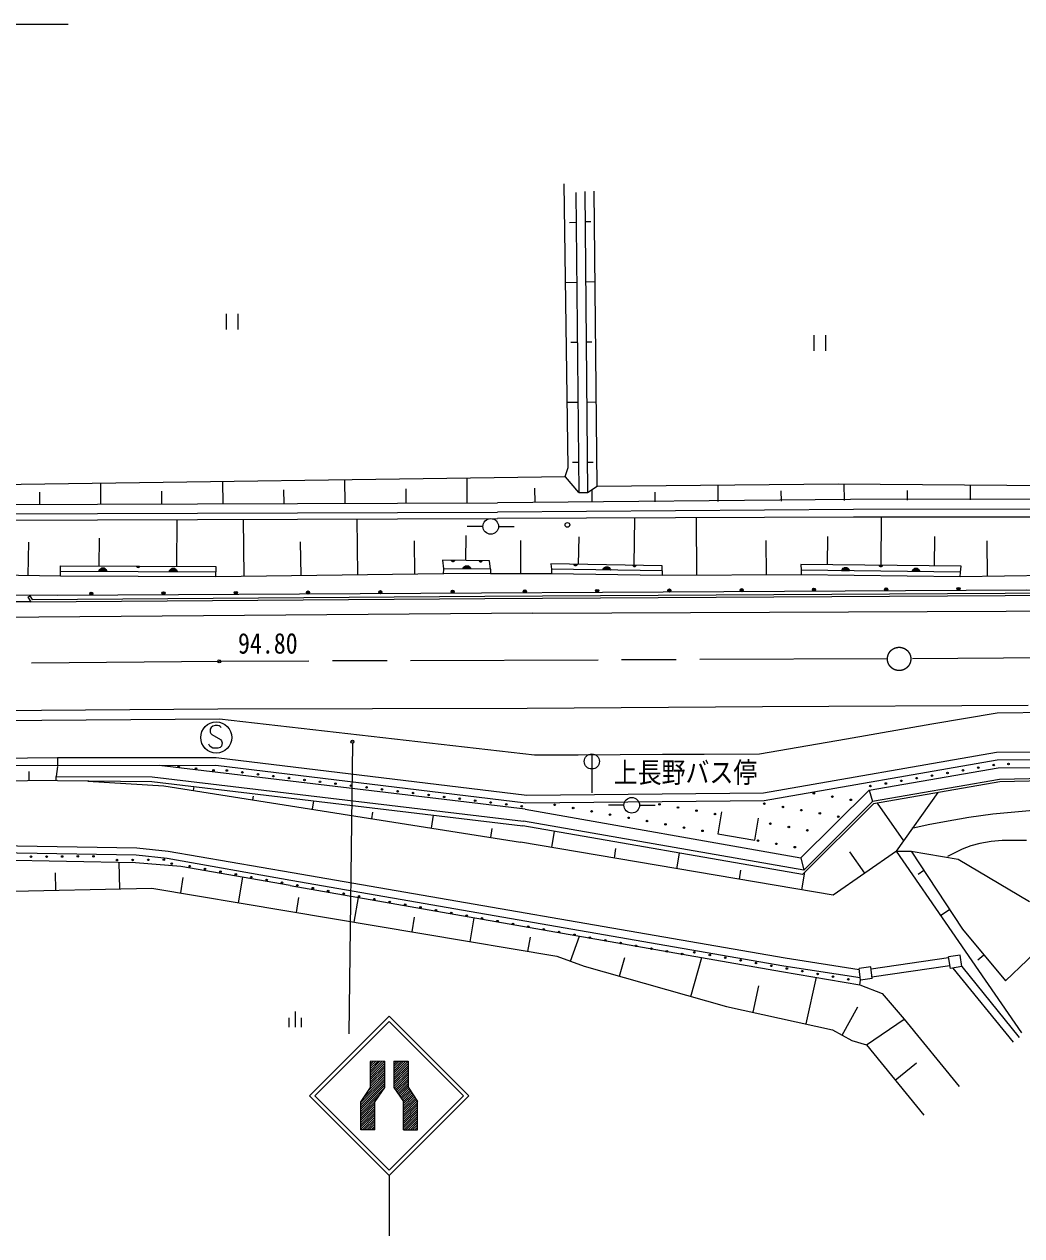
# Model space of a CAD drawing. Units: millimetres, scale not verified. Extents: x 40000 to 680000, y 20000 to 380000.
# Drawn here: x 413093 to 476895, y 238065 to 315539 of the extents above; entities that cross this region are included whole.
import ezdxf
from ezdxf.enums import TextEntityAlignment as Align

# ---------------------------------------------------------------- set-up
doc = ezdxf.new("R2010")
doc.units = ezdxf.units.MM
doc.header["$LTSCALE"] = 1000
doc.linetypes.add('CHAIN', pattern=[18.5, 12, -1.5, 3.5, -1.5])
for name, color, linetype, lineweight in [('M-BGD', 7, 'Continuous', 25), ('M-BMK', 2, 'CHAIN', 13), ('M-STR-HTXT', 7, 'Continuous', 13), ('M-STR-STRC', 7, 'Continuous', 25)]:
    doc.layers.add(name, color=color, linetype=linetype, lineweight=lineweight)
doc.styles.add('ＭＳ ゴシック', font='')
doc.styles.get('ＭＳ ゴシック').set_extended_font_data('MS Gothic')

msp = doc.modelspace()

# ---------------------------------------------------------------- hatches: boundary and pattern name
at = {"layer": 'M-STR-STRC'}
h = msp.add_hatch(dxfattribs=at)
h.set_pattern_fill('USER', color=256, style=0, pattern_type=2)
h.set_pattern_definition([(225.03, (436126, 249220), (70.7476, -70.6738), [])])
h.paths.add_polyline_path([(434620, 244840), (435525, 244840), (435524, 246650), (436127, 247556), (436126, 249220), (435221, 249219), (435222, 247555), (434619, 246650)])
h = msp.add_hatch(dxfattribs=at)
h.set_pattern_fill('USER', color=256, style=0, pattern_type=2)
h.set_pattern_definition([(225.03, (437643, 249220), (70.7476, -70.6738), [])])
h.paths.add_polyline_path([(436738, 249220), (436739, 247556), (437342, 246651), (437343, 244841), (438249, 244842), (438248, 246652), (437644, 247557), (437643, 249220)])

# ---------------------------------------------------------------- linework, layer by layer
at = {"layer": 'M-BGD'}
for p, q in [((447893, 287192), (447637, 305332)), ((448382, 304771), (448567, 285595)), ((448944, 304851), (449130, 285601)), ((449738, 286001), (449556, 304865)), ((448962, 302926), (449330, 302930)), ((448400, 302853), (447964, 302849)), ((449000, 299076), (449612, 299082)), ((448437, 299018), (447726, 299011)), ((426001, 297012), (426002, 296012)), ((426769, 296013), (426769, 297013)), ((448475, 295183), (448058, 295179)), ((449037, 295226), (449404, 295229)), ((463605, 295651), (463605, 294651)), ((464373, 294652), (464372, 295652)), ((448512, 291348), (447834, 291341)), ((449074, 291376), (449686, 291382)), ((448549, 287513), (448152, 287509)), ((449111, 287526), (449479, 287529)), ((447697, 286622), (447893, 287192)), ((408312, 286059), (447697, 286622)), ((418003, 284851), (417999, 286189)), ((425808, 284876), (425804, 286293)), ((433613, 284901), (433608, 286397)), ((441418, 284926), (441413, 286502)), ((448567, 285595), (447716, 286586)), ((449130, 285601), (449738, 286001)), ((449738, 286001), (465148, 286156)), ((457485, 285025), (457478, 286079)), ((465148, 286156), (481986, 286021)), ((465550, 285078), (465543, 286153)), ((473616, 285130), (473609, 286088)), ((414100, 284839), (414098, 285617)), ((421905, 284864), (421903, 285690)), ((429711, 284889), (429708, 285763)), ((437516, 284914), (437513, 285835)), ((465936, 285153), (443370, 284933)), ((445762, 284956), (445759, 285878)), ((448567, 285595), (449130, 285601)), ((449419, 284972), (449414, 285787)), ((453452, 284999), (453448, 285622)), ((461517, 285051), (461513, 285692)), ((491921, 285188), (465936, 285153)), ((469583, 285104), (469579, 285714)), ((403810, 284206), (443372, 284333)), ((404344, 284807), (443370, 284933)), ((466135, 284509), (443372, 284333)), ((491921, 284537), (466135, 284509)), ((403810, 283806), (443373, 283933)), ((422860, 280874), (422872, 283867)), ((427159, 280249), (427121, 283880)), ((434432, 280325), (434395, 283904)), ((466137, 284009), (443373, 283933)), ((452108, 280942), (452155, 283962)), ((456112, 280292), (456096, 283975)), ((491923, 284037), (466137, 284009)), ((467893, 280933), (467927, 284015)), ((441344, 281247), (441360, 282855)), ((442424, 283424), (441430, 283423)), ((443427, 283424), (444427, 283425)), ((464479, 280971), (464499, 282791)), ((413352, 280296), (413380, 282420)), ((417893, 280894), (417900, 282668)), ((430796, 280287), (430773, 282450)), ((438069, 280364), (438047, 282495)), ((444861, 280392), (444861, 282519)), ((448553, 280997), (448580, 282769)), ((460558, 280311), (460548, 282519)), ((471307, 280894), (471328, 282773)), ((474703, 280231), (474671, 282513)), ((442841, 281232), (439846, 281262)), ((439846, 281262), (439906, 280718)), ((440614, 281242), (440424, 281243)), ((442906, 280692), (442841, 281232)), ((415407, 280269), (415408, 280569)), ((415408, 280569), (415410, 280904)), ((415408, 280569), (425342, 280529)), ((415410, 280904), (425343, 280864)), ((417888, 280591), (418363, 280589)), ((418350, 280620), (417900, 280622)), ((417919, 280653), (418330, 280651)), ((418308, 280683), (417944, 280684)), ((417974, 280715), (418277, 280714)), ((418218, 280746), (418032, 280746)), ((420471, 280872), (420281, 280872)), ((420286, 280860), (420466, 280859)), ((420459, 280847), (420294, 280847)), ((420303, 280835), (420449, 280834)), ((420437, 280822), (420316, 280822)), ((420339, 280810), (420414, 280809)), ((422387, 280573), (422862, 280571)), ((422850, 280602), (422400, 280604)), ((422419, 280635), (422830, 280633)), ((422808, 280665), (422444, 280666)), ((422474, 280697), (422777, 280696)), ((422718, 280728), (422532, 280728)), ((425341, 280229), (425342, 280529)), ((425343, 280864), (425342, 280529)), ((439906, 280718), (439887, 280383)), ((442906, 280692), (439897, 280721)), ((440429, 281230), (440609, 281230)), ((440602, 281217), (440437, 281218)), ((440446, 281205), (440592, 281205)), ((440580, 281192), (440459, 281193)), ((440482, 281180), (440557, 281180)), ((441169, 280738), (441644, 280734)), ((441632, 280766), (441182, 280769)), ((441201, 280801), (441612, 280797)), ((441590, 280828), (441226, 280832)), ((441256, 280863), (441559, 280860)), ((441500, 280892), (441314, 280893)), ((442380, 281225), (442190, 281226)), ((442195, 281213), (442375, 281213)), ((442367, 281200), (442203, 281201)), ((442212, 281188), (442357, 281188)), ((442345, 281175), (442224, 281176)), ((442248, 281163), (442322, 281163)), ((442906, 280692), (442912, 280392)), ((453886, 280914), (446775, 281024)), ((446775, 281024), (446814, 280692)), ((446814, 280692), (446809, 280392)), ((453894, 280582), (446814, 280692)), ((448452, 280987), (448262, 280988)), ((448267, 280975), (448447, 280975)), ((448439, 280962), (448274, 280963)), ((448283, 280950), (448429, 280950)), ((448417, 280937), (448296, 280938)), ((448319, 280925), (448394, 280925)), ((450117, 280672), (450592, 280664)), ((450580, 280696), (450130, 280703)), ((450149, 280734), (450561, 280727)), ((450539, 280759), (450175, 280764)), ((450205, 280795), (450508, 280790)), ((450449, 280823), (450263, 280826)), ((452223, 280929), (452033, 280929)), ((452038, 280917), (452218, 280916)), ((452210, 280904), (452046, 280904)), ((452055, 280892), (452200, 280891)), ((452188, 280879), (452067, 280879)), ((452091, 280867), (452165, 280866)), ((453894, 280582), (453886, 280914)), ((453894, 280582), (453889, 280282)), ((473014, 280875), (462772, 280990)), ((462772, 280990), (462784, 280621)), ((462784, 280621), (462781, 280321)), ((472966, 280507), (462784, 280621)), ((465388, 280623), (465863, 280617)), ((465851, 280649), (465401, 280654)), ((465420, 280685), (465831, 280680)), ((465809, 280712), (465445, 280716)), ((465476, 280747), (465778, 280743)), ((465720, 280775), (465534, 280777)), ((467974, 280919), (467784, 280921)), ((467789, 280909), (467969, 280907)), ((467961, 280894), (467797, 280896)), ((467806, 280884), (467951, 280882)), ((467939, 280870), (467818, 280871)), ((467841, 280858), (467916, 280857)), ((469888, 280572), (470363, 280567)), ((470351, 280598), (469901, 280603)), ((469920, 280634), (470331, 280630)), ((470309, 280661), (469945, 280665)), ((469975, 280696), (470278, 280693)), ((470219, 280725), (470033, 280727)), ((472962, 280207), (472966, 280507)), ((472966, 280507), (473014, 280875)), ((403077, 280430), (415407, 280269)), ((415407, 280269), (425341, 280229)), ((425341, 280229), (439894, 280421)), ((442912, 280392), (439894, 280421)), ((446809, 280392), (442912, 280392)), ((453889, 280282), (446809, 280392)), ((462781, 280321), (453889, 280282)), ((472962, 280207), (462781, 280321)), ((483404, 280351), (472962, 280207)), ((413327, 278899), (413454, 278979)), ((413454, 278979), (413592, 278761)), ((413592, 278761), (442546, 278958)), ((442546, 278958), (475832, 279161)), ((442547, 278808), (475833, 279011)), ((475832, 279161), (505764, 279368)), ((475833, 279011), (505765, 279218)), ((413510, 278610), (400758, 278564)), ((413327, 278899), (413510, 278610)), ((413510, 278610), (442547, 278808)), ((475906, 278015), (505741, 278157)), ((445627, 277873), (398178, 277507)), ((445627, 277873), (475906, 278015)), ((477297, 271980), (460302, 271885)), ((425474, 271733), (390258, 271479)), ((445269, 271783), (425474, 271733)), ((460302, 271885), (445269, 271783)), ((475324, 271479), (471136, 270785)), ((480850, 271543), (475324, 271479)), ((425584, 271101), (390211, 270850)), ((445722, 268788), (425584, 271101)), ((471136, 270785), (465679, 269820)), ((465679, 269820), (460123, 268860)), ((449396, 268877), (449397, 266383)), ((453922, 268838), (451203, 268814)), ((456583, 268831), (453922, 268838)), ((460123, 268860), (456583, 268831)), ((460376, 266398), (475281, 268995)), ((475281, 268995), (535605, 269354)), ((475326, 268495), (535608, 268854)), ((415218, 268142), (390060, 267942)), ((390123, 268443), (415214, 268642)), ((415218, 268082), (415146, 267434)), ((415214, 268642), (425368, 268658)), ((415214, 268642), (415218, 268142)), ((415218, 268142), (425340, 268158)), ((445142, 265344), (421729, 268131)), ((425340, 268158), (445172, 265748)), ((425368, 268658), (445233, 266244)), ((448523, 268800), (445722, 268788)), ((451203, 268814), (448523, 268800)), ((460421, 265899), (475326, 268495)), ((475387, 267981), (537028, 268402)), ((413414, 267168), (413407, 267743)), ((415145, 267187), (415146, 267434)), ((415146, 267434), (421279, 267407)), ((421279, 267407), (445025, 264581)), ((467124, 266551), (475387, 267981)), ((478327, 267308), (475469, 267240)), ((415225, 267188), (408219, 267109)), ((415225, 267188), (421260, 267107)), ((417172, 267125), (422016, 266842)), ((421260, 267107), (444990, 264283)), ((422016, 266842), (444838, 263230)), ((423917, 266541), (423956, 266787)), ((462772, 262239), (467124, 266551)), ((467124, 266551), (467343, 265828)), ((475469, 267240), (467343, 265828)), ((475484, 267091), (467415, 265688)), ((478313, 267158), (475484, 267091)), ((427721, 265939), (427758, 266174)), ((431525, 265337), (431610, 265876)), ((445172, 265748), (460421, 265899)), ((445233, 266244), (460376, 266398)), ((467343, 265828), (462953, 261450)), ((468876, 262658), (471537, 266405)), ((435329, 264735), (435394, 265146)), ((439132, 264133), (439264, 264965)), ((445142, 265344), (462772, 262239)), ((451446, 265593), (450452, 265593)), ((452446, 265594), (453447, 265594)), ((457689, 265173), (457449, 263772)), ((467415, 265688), (462874, 261160)), ((469346, 263320), (467671, 265733)), ((462874, 261160), (444990, 264283)), ((462953, 261450), (445025, 264581)), ((459815, 263367), (460055, 264767)), ((442936, 263531), (443029, 264118)), ((446837, 262892), (447013, 263930)), ((457449, 263772), (459815, 263367)), ((394266, 263287), (420287, 262871)), ((394269, 262837), (420259, 262422)), ((420287, 262871), (422305, 262653)), ((422305, 262653), (430221, 261292)), ((464831, 259850), (444838, 263230)), ((450836, 262216), (450939, 262826)), ((468876, 262658), (464831, 259850)), ((468876, 262658), (469820, 262664)), ((472434, 257491), (468876, 262658)), ((469820, 262664), (472831, 262158)), ((469820, 262664), (473095, 257667)), ((420206, 261914), (394272, 262429)), ((419207, 260253), (419169, 261935)), ((423117, 261669), (420206, 261914)), ((420259, 262422), (422242, 262207)), ((422242, 262207), (430135, 260799)), ((454835, 261540), (455003, 262534)), ((462772, 262239), (462953, 261450)), ((466854, 261254), (465900, 262627)), ((472831, 262158), (477379, 259444)), ((415124, 260161), (415099, 261274)), ((430108, 260465), (423117, 261669)), ((430221, 261292), (461757, 255830)), ((458833, 260864), (458932, 261447)), ((462832, 260188), (463021, 261306)), ((470639, 261414), (470264, 261169)), ((423099, 259988), (423265, 260970)), ((426801, 259365), (427075, 260987)), ((430108, 260465), (461532, 254961)), ((430135, 260799), (461676, 255337)), ((396752, 259744), (421248, 260300)), ((421248, 260300), (447162, 255936)), ((430503, 258741), (430666, 259705)), ((434205, 258118), (434472, 259701)), ((472276, 258916), (471709, 258544)), ((437907, 257495), (438065, 258430)), ((441609, 256871), (441868, 258405)), ((448030, 255620), (448615, 257224)), ((476893, 251052), (472434, 257491)), ((473095, 257667), (475863, 254372)), ((475863, 254372), (479082, 257450)), ((445311, 256248), (445464, 257154)), ((447162, 255936), (448897, 255303)), ((451175, 254659), (451517, 255869)), ((455732, 253371), (456436, 255864)), ((461757, 255830), (466499, 255098)), ((472217, 255844), (467252, 255114)), ((472949, 256018), (472209, 255895)), ((472331, 255155), (472209, 255895)), ((473071, 255278), (472949, 256018)), ((474479, 256019), (474090, 255692)), ((448897, 255303), (458010, 252727)), ((461532, 254961), (466543, 254120)), ((461676, 255337), (466562, 254582)), ((467235, 255254), (466491, 255163)), ((466582, 254419), (466491, 255163)), ((467326, 254510), (467235, 255254)), ((467313, 254617), (472299, 255351)), ((473071, 255278), (472331, 255155)), ((472483, 255181), (476347, 250436)), ((473051, 255275), (476734, 250751)), ((463102, 251608), (463760, 254600)), ((466543, 254120), (466582, 254419)), ((466543, 254120), (467959, 253559)), ((467326, 254510), (466582, 254419)), ((459707, 252354), (460081, 254057)), ((467959, 253559), (469376, 251919)), ((458010, 252727), (464799, 251234)), ((465417, 250894), (466413, 252703)), ((430013, 252005), (430014, 251405)), ((430413, 252402), (430414, 251402)), ((430813, 252005), (430814, 251405)), ((466973, 250266), (469376, 251919)), ((469376, 251919), (472881, 247614)), ((464799, 251234), (466035, 250554)), ((466035, 250554), (466973, 250266)), ((466973, 250266), (470627, 245778)), ((468800, 248022), (470153, 249124))]:
    msp.add_line(p, q, dxfattribs=at)
for points in [[(440619, 281255), (440611, 281232), (440600, 281212), (440580, 281190), (440558, 281178), (440535, 281171), (440504, 281171), (440480, 281179), (440458, 281191), (440439, 281213), (440427, 281232), (440419, 281255)], [(442385, 281238), (442377, 281215), (442365, 281195), (442346, 281173), (442324, 281161), (442300, 281154), (442269, 281154), (442246, 281162), (442224, 281174), (442204, 281196), (442192, 281215), (442185, 281238)], [(417875, 280559), (417895, 280617), (417924, 280666), (417973, 280720), (418028, 280750), (418087, 280769), (418165, 280768), (418223, 280749), (418278, 280719), (418327, 280664), (418357, 280615), (418375, 280557)], [(420476, 280884), (420468, 280861), (420457, 280842), (420437, 280820), (420415, 280808), (420392, 280800), (420361, 280801), (420337, 280808), (420315, 280820), (420296, 280842), (420284, 280862), (420276, 280885)], [(422375, 280541), (422395, 280599), (422424, 280647), (422473, 280702), (422528, 280732), (422587, 280751), (422664, 280750), (422723, 280731), (422778, 280701), (422827, 280646), (422856, 280597), (422875, 280539)], [(441156, 280707), (441177, 280765), (441206, 280813), (441255, 280868), (441310, 280897), (441369, 280915), (441447, 280915), (441505, 280895), (441560, 280865), (441608, 280810), (441638, 280761), (441656, 280703)], [(448457, 281000), (448449, 280977), (448437, 280957), (448417, 280935), (448395, 280923), (448372, 280916), (448341, 280916), (448317, 280924), (448295, 280936), (448276, 280958), (448264, 280977), (448257, 281000)], [(450104, 280640), (450125, 280698), (450155, 280746), (450204, 280800), (450260, 280829), (450319, 280847), (450396, 280846), (450455, 280826), (450509, 280795), (450557, 280740), (450586, 280691), (450604, 280633)], [(452228, 280941), (452220, 280918), (452208, 280899), (452189, 280877), (452167, 280865), (452143, 280857), (452112, 280857), (452089, 280865), (452067, 280877), (452047, 280899), (452035, 280919), (452028, 280942)], [(465375, 280592), (465396, 280649), (465425, 280697), (465475, 280752), (465530, 280781), (465589, 280799), (465666, 280798), (465725, 280779), (465780, 280748), (465828, 280693), (465857, 280644), (465875, 280586)], [(467979, 280932), (467971, 280909), (467959, 280889), (467939, 280868), (467917, 280856), (467894, 280849), (467863, 280849), (467839, 280857), (467817, 280869), (467798, 280891), (467786, 280911), (467779, 280934)], [(469875, 280541), (469896, 280598), (469925, 280647), (469974, 280701), (470030, 280731), (470088, 280749), (470166, 280748), (470224, 280728), (470279, 280698), (470327, 280642), (470357, 280593), (470375, 280536)]]:
    msp.add_lwpolyline(points, close=True, dxfattribs=at)
for points in [[(505200, 279546), (485153, 279331), (477226, 279350), (415202, 279010), (403516, 279038)], [(425685, 270571), (425630, 270631), (425555, 270666), (425450, 270686), (425295, 270686), (425165, 270651), (425055, 270576), (424990, 270466), (424985, 270351), (424990, 270276), (425030, 270176), (425100, 270121), (425645, 269806), (425705, 269716), (425745, 269591), (425735, 269471), (425700, 269376), (425631, 269286), (425476, 269241), (425246, 269241), (425146, 269256), (425051, 269301), (424970, 269376), (424900, 269491)], [(520567, 267023), (515583, 266771), (510588, 266575), (507409, 266506), (504218, 266497), (499535, 266560), (494856, 266564), (492750, 266498), (490638, 266372), (485671, 265923), (480688, 265471), (477864, 265281), (475050, 265032), (473499, 264816), (471957, 264541), (470918, 264334), (469871, 264116)], [(477199, 263334), (475651, 263331), (474929, 263271), (474213, 263150), (473637, 262995), (473077, 262782), (472613, 262557), (472155, 262311)]]:
    msp.add_lwpolyline(points, dxfattribs=at)
for centre, radius in [((442929, 283424), 498), ((447833, 283524), 150), ((417381, 279122), 99.5), ((417381, 279122), 88), ((417381, 279122), 76.5), ((417381, 279122), 64.5), ((417381, 279122), 53), ((417381, 279122), 39), ((417381, 279122), 27), ((417381, 279122), 15.5), ((417381, 279122), 3), ((422004, 279147), 99.5), ((422004, 279147), 88), ((422004, 279147), 76.5), ((422004, 279147), 64.5), ((422004, 279147), 53), ((422004, 279147), 39), ((422004, 279147), 27), ((422004, 279147), 15.5), ((422004, 279147), 3), ((426626, 279172), 99.5), ((426626, 279172), 88), ((426626, 279172), 76.5), ((426626, 279172), 64.5), ((426626, 279172), 53), ((426626, 279172), 39), ((426626, 279172), 27), ((426626, 279172), 15.5), ((426626, 279172), 3), ((431248, 279198), 99.5), ((431248, 279198), 88), ((431248, 279198), 76.5), ((431248, 279198), 64.5), ((431248, 279198), 53), ((431248, 279198), 39), ((431248, 279198), 27), ((431248, 279198), 15.5), ((431248, 279198), 3), ((435870, 279223), 99.5), ((435870, 279223), 88), ((435870, 279223), 76.5), ((435870, 279223), 64.5), ((435870, 279223), 53), ((435870, 279223), 39), ((435870, 279223), 27), ((435870, 279223), 15.5), ((435870, 279223), 3), ((440492, 279249), 99.5), ((440492, 279249), 88), ((440492, 279249), 76.5), ((440492, 279249), 64.5), ((440492, 279249), 53), ((440492, 279249), 39), ((440492, 279249), 27), ((440492, 279249), 15.5), ((440492, 279249), 3), ((445114, 279274), 99.5), ((445114, 279274), 88), ((445114, 279274), 76.5), ((445114, 279274), 64.5), ((445114, 279274), 53), ((445114, 279274), 39), ((445114, 279274), 27), ((445114, 279274), 15.5), ((445114, 279274), 3), ((449736, 279299), 99.5), ((449736, 279299), 88), ((449736, 279299), 76.5), ((449736, 279299), 64.5), ((449736, 279299), 53), ((449736, 279299), 39), ((449736, 279299), 27), ((449736, 279299), 15.5), ((449736, 279299), 3), ((454358, 279325), 99.5), ((454358, 279325), 88), ((454358, 279325), 76.5), ((454358, 279325), 64.5), ((454358, 279325), 53), ((454358, 279325), 39), ((454358, 279325), 27), ((454358, 279325), 15.5), ((454358, 279325), 3), ((458980, 279350), 99.5), ((458980, 279350), 88), ((458980, 279350), 76.5), ((458980, 279350), 64.5), ((458980, 279350), 53), ((458980, 279350), 39), ((458980, 279350), 27), ((458980, 279350), 15.5), ((458980, 279350), 3), ((463602, 279375), 99.5), ((463602, 279375), 88), ((463602, 279375), 76.5), ((463602, 279375), 64.5), ((463602, 279375), 53), ((463602, 279375), 39), ((463602, 279375), 27), ((463602, 279375), 15.5), ((463602, 279375), 3), ((468224, 279401), 99.5), ((468224, 279401), 88), ((468224, 279401), 76.5), ((468224, 279401), 64.5), ((468224, 279401), 53), ((468224, 279401), 39), ((468224, 279401), 27), ((468224, 279401), 15.5), ((468224, 279401), 3), ((472846, 279426), 99.5), ((472846, 279426), 88), ((472846, 279426), 76.5), ((472846, 279426), 64.5), ((472846, 279426), 53), ((472846, 279426), 39), ((472846, 279426), 27), ((472846, 279426), 15.5), ((472846, 279426), 3), ((425565, 274794), 99.5), ((425565, 274794), 3), ((425375, 269926), 995), ((434085, 269661), 99.5), ((434085, 269661), 3), ((449396, 268395), 481), ((422973, 268061), 49.7), ((475101, 268167), 49.7), ((476044, 268236), 49.7), ((424085, 267944), 49.7), ((425197, 267826), 49.7), ((426054, 267819), 49.7), ((427047, 267698), 49.7), ((428040, 267578), 49.7), ((429032, 267457), 49.7), ((430025, 267336), 49.7), ((470172, 267326), 49.7), ((471158, 267494), 49.7), ((472144, 267662), 49.7), ((473130, 267830), 49.7), ((474115, 267999), 49.7), ((431018, 267216), 49.7), ((432010, 267095), 49.7), ((433003, 266975), 49.7), ((433996, 266854), 49.7), ((434988, 266734), 49.7), ((435981, 266613), 49.7), ((436974, 266492), 49.7), ((467215, 266821), 49.7), ((468201, 266989), 49.7), ((469187, 267157), 49.7), ((437966, 266372), 49.7), ((438959, 266251), 49.7), ((439952, 266130), 49.7), ((440944, 266010), 49.7), ((441937, 265889), 49.7), ((442930, 265769), 49.7), ((451949, 265594), 498), ((460434, 265696), 49.7), ((463597, 266358), 49.7), ((464779, 266150), 49.7), ((465960, 265942), 49.7), ((443922, 265648), 49.7), ((444915, 265527), 49.7), ((447018, 265622), 49.7), ((448200, 265414), 49.7), ((449382, 265206), 49.7), ((450564, 264998), 49.7), ((453726, 265659), 49.7), ((454908, 265451), 49.7), ((456090, 265243), 49.7), ((457272, 265035), 49.7), ((461616, 265488), 49.7), ((462798, 265280), 49.7), ((463980, 265072), 49.7), ((451745, 264790), 49.7), ((452927, 264582), 49.7), ((454109, 264374), 49.7), ((455291, 264165), 49.7), ((460817, 264411), 49.7), ((461999, 264202), 49.7), ((465161, 264864), 49.7), ((456473, 263957), 49.7), ((463181, 263994), 49.7), ((460018, 263333), 49.7), ((461200, 263125), 49.7), ((462382, 262917), 49.7), ((413523, 262306), 49.7), ((414523, 262313), 49.7), ((415523, 262319), 49.7), ((416523, 262326), 49.7), ((417523, 262332), 49.7), ((419024, 262092), 49.7), ((420024, 262099), 49.7), ((421024, 262105), 49.7), ((422024, 262112), 49.7), ((422526, 261865), 49.7), ((423675, 261698), 49.7), ((424659, 261522), 49.7), ((425644, 261347), 49.7), ((426628, 261171), 49.7), ((427613, 260995), 49.7), ((428597, 260820), 49.7), ((429581, 260644), 49.7), ((430566, 260468), 49.7), ((431550, 260293), 49.7), ((432535, 260117), 49.7), ((433519, 259941), 49.7), ((434504, 259766), 49.7), ((435488, 259590), 49.7), ((436472, 259414), 49.7), ((437457, 259239), 49.7), ((438441, 259063), 49.7), ((439426, 258887), 49.7), ((440410, 258712), 49.7), ((441395, 258536), 49.7), ((442379, 258361), 49.7), ((443364, 258185), 49.7), ((444348, 258009), 49.7), ((445332, 257834), 49.7), ((446317, 257658), 49.7), ((447301, 257483), 49.7), ((448286, 257307), 49.7), ((449270, 257131), 49.7), ((450255, 256956), 49.7), ((451239, 256780), 49.7), ((452223, 256604), 49.7), ((453208, 256429), 49.7), ((454192, 256253), 49.7), ((455177, 256077), 49.7), ((455958, 256193), 49.7), ((456943, 256020), 49.7), ((457928, 255847), 49.7), ((458913, 255674), 49.7), ((459898, 255502), 49.7), ((460883, 255329), 49.7), ((461868, 255156), 49.7), ((462853, 254984), 49.7), ((463838, 254811), 49.7), ((464823, 254638), 49.7), ((465808, 254466), 49.7)]:
    msp.add_circle(centre, radius, dxfattribs=at)
at = {"layer": 'M-BMK'}
for p, q in [((537395, 275400), (469801, 274958)), ((425565, 274794), (390289, 274454)), ((468301, 274949), (425565, 274794))]:
    msp.add_line(p, q, dxfattribs=at)
msp.add_circle((469051, 274953), 746, dxfattribs=at)
at = {"layer": 'M-STR-HTXT'}
for p, q in [((391510, 315526), (415895, 315539)), ((434083, 269561), (433864, 250985))]:
    msp.add_line(p, q, dxfattribs=at)
at = {"layer": 'M-STR-STRC'}
for p, q in [((436430, 252107), (431342, 247013)), ((441524, 247018), (436430, 252107)), ((436430, 251768), (431681, 247013)), ((441185, 247018), (436430, 251768)), ((436126, 249220), (435221, 249219)), ((435221, 249219), (435222, 247555)), ((436126, 249220), (436127, 247556)), ((436738, 249220), (436739, 247556)), ((436738, 249220), (437643, 249220)), ((437643, 249220), (437644, 247557)), ((435222, 247555), (434619, 246650)), ((436127, 247556), (435524, 246650)), ((436739, 247556), (437342, 246651)), ((437644, 247557), (438248, 246652)), ((436436, 241925), (431342, 247013)), ((436435, 242264), (431681, 247013)), ((434620, 244840), (434619, 246650)), ((435525, 244840), (435524, 246650)), ((436435, 242264), (441185, 247018)), ((436436, 241925), (441524, 247018)), ((437343, 244841), (437342, 246651)), ((438248, 244842), (438248, 246652)), ((435525, 244840), (434620, 244840)), ((437343, 244841), (438248, 244842)), ((436436, 241925), (436438, 238065))]:
    msp.add_line(p, q, dxfattribs=at)

# ---------------------------------------------------------------- texts
at = {"layer": 'M-BGD', "style": 'ＭＳ ゴシック', "width": 0.85}
for s, p in [('94.80', (426765, 274894)), ('上長野バス停', (450797, 266638))]:
    msp.add_text(s, height=1320, rotation=0.03, dxfattribs=at).set_placement(p, align=Align.BOTTOM_LEFT)

doc.saveas('drawing.dxf')
